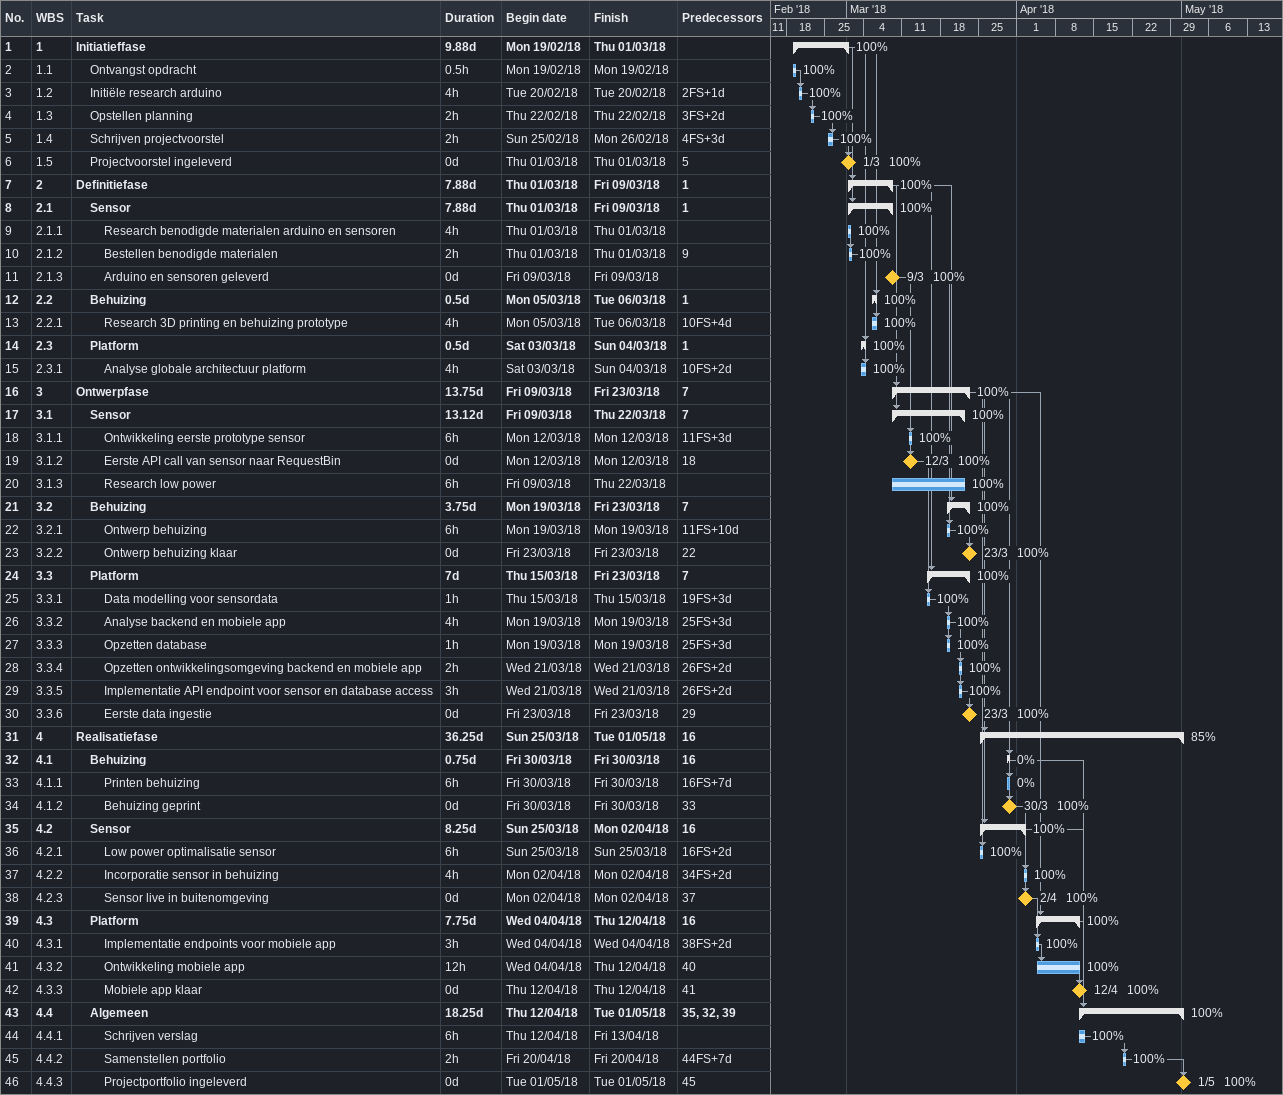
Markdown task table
| ID | WBS | Task | Duration | Start | Finish | Predecessors | % complete |
|---|---|---|---|---|---|---|---|
| 1 | 1 | **Initiatieffase** | 9.88d | 2018-02-19 | 2018-03-01 |  | 100 |
| 2 | 1.1 | Ontvangst opdracht | 0.5h | 2018-02-19 | 2018-02-19 |  | 100 |
| 3 | 1.2 | Initiële research arduino | 4h | 2018-02-20 | 2018-02-20 | 2FS+1d | 100 |
| 4 | 1.3 | Opstellen planning | 2h | 2018-02-22 | 2018-02-22 | 3FS+2d | 100 |
| 5 | 1.4 | Schrijven projectvoorstel | 2h | 2018-02-25 | 2018-02-26 | 4FS+3d | 100 |
| 6 | 1.5 | Projectvoorstel ingeleverd | 0d | 2018-03-01 | 2018-03-01 | 5 | 100 |
| 7 | 2 | **Definitiefase** | 7.88d | 2018-03-01 | 2018-03-09 | 1 | 100 |
| 8 | 2.1 | **Sensor** | 7.88d | 2018-03-01 | 2018-03-09 | 1 | 100 |
| 9 | 2.1.1 | Research benodigde materialen arduino en sensoren | 4h | 2018-03-01 | 2018-03-01 |  | 100 |
| 10 | 2.1.2 | Bestellen benodigde materialen | 2h | 2018-03-01 | 2018-03-01 | 9 | 100 |
| 11 | 2.1.3 | Arduino en sensoren geleverd | 0d | 2018-03-09 | 2018-03-09 |  | 100 |
| 12 | 2.2 | **Behuizing** | 0.5d | 2018-03-05 | 2018-03-06 | 1 | 100 |
| 13 | 2.2.1 | Research 3D printing en behuizing prototype | 4h | 2018-03-05 | 2018-03-06 | 10FS+4d | 100 |
| 14 | 2.3 | **Platform** | 0.5d | 2018-03-03 | 2018-03-04 | 1 | 100 |
| 15 | 2.3.1 | Analyse globale architectuur platform | 4h | 2018-03-03 | 2018-03-04 | 10FS+2d | 100 |
| 16 | 3 | **Ontwerpfase** | 13.75d | 2018-03-09 | 2018-03-23 | 7 | 100 |
| 17 | 3.1 | **Sensor** | 13.12d | 2018-03-09 | 2018-03-22 | 7 | 100 |
| 18 | 3.1.1 | Ontwikkeling eerste prototype sensor | 6h | 2018-03-12 | 2018-03-12 | 11FS+3d | 100 |
| 19 | 3.1.2 | Eerste API call van sensor naar RequestBin | 0d | 2018-03-12 | 2018-03-12 | 18 | 100 |
| 20 | 3.1.3 | Research low power | 6h | 2018-03-09 | 2018-03-22 |  | 100 |
| 21 | 3.2 | **Behuizing** | 3.75d | 2018-03-19 | 2018-03-23 | 7 | 100 |
| 22 | 3.2.1 | Ontwerp behuizing | 6h | 2018-03-19 | 2018-03-19 | 11FS+10d | 100 |
| 23 | 3.2.2 | Ontwerp behuizing klaar | 0d | 2018-03-23 | 2018-03-23 | 22 | 100 |
| 24 | 3.3 | **Platform** | 7d | 2018-03-15 | 2018-03-23 | 7 | 100 |
| 25 | 3.3.1 | Data modelling voor sensordata | 1h | 2018-03-15 | 2018-03-15 | 19FS+3d | 100 |
| 26 | 3.3.2 | Analyse backend en mobiele app | 4h | 2018-03-19 | 2018-03-19 | 25FS+3d | 100 |
| 27 | 3.3.3 | Opzetten database | 1h | 2018-03-19 | 2018-03-19 | 25FS+3d | 100 |
| 28 | 3.3.4 | Opzetten ontwikkelingsomgeving backend en mobiele app | 2h | 2018-03-21 | 2018-03-21 | 26FS+2d | 100 |
| 29 | 3.3.5 | Implementatie API endpoint voor sensor en database access | 3h | 2018-03-21 | 2018-03-21 | 26FS+2d | 100 |
| 30 | 3.3.6 | Eerste data ingestie | 0d | 2018-03-23 | 2018-03-23 | 29 | 100 |
| 31 | 4 | **Realisatiefase** | 36.25d | 2018-03-25 | 2018-05-01 | 16 | 85 |
| 32 | 4.1 | **Behuizing** | 0.75d | 2018-03-30 | 2018-03-30 | 16 | 0 |
| 33 | 4.1.1 | Printen behuizing | 6h | 2018-03-30 | 2018-03-30 | 16FS+7d | 0 |
| 34 | 4.1.2 | Behuizing geprint | 0d | 2018-03-30 | 2018-03-30 | 33 | 100 |
| 35 | 4.2 | **Sensor** | 8.25d | 2018-03-25 | 2018-04-02 | 16 | 100 |
| 36 | 4.2.1 | Low power optimalisatie sensor | 6h | 2018-03-25 | 2018-03-25 | 16FS+2d | 100 |
| 37 | 4.2.2 | Incorporatie sensor in behuizing | 4h | 2018-04-02 | 2018-04-02 | 34FS+2d | 100 |
| 38 | 4.2.3 | Sensor live in buitenomgeving | 0d | 2018-04-02 | 2018-04-02 | 37 | 100 |
| 39 | 4.3 | **Platform** | 7.75d | 2018-04-04 | 2018-04-12 | 16 | 100 |
| 40 | 4.3.1 | Implementatie endpoints voor mobiele app | 3h | 2018-04-04 | 2018-04-04 | 38FS+2d | 100 |
| 41 | 4.3.2 | Ontwikkeling mobiele app | 12h | 2018-04-04 | 2018-04-12 | 40 | 100 |
| 42 | 4.3.3 | Mobiele app klaar | 0d | 2018-04-12 | 2018-04-12 | 41 | 100 |
| 43 | 4.4 | **Algemeen** | 18.25d | 2018-04-12 | 2018-05-01 | 35, 32, 39 | 100 |
| 44 | 4.4.1 | Schrijven verslag | 6h | 2018-04-12 | 2018-04-13 |  | 100 |
| 45 | 4.4.2 | Samenstellen portfolio | 2h | 2018-04-20 | 2018-04-20 | 44FS+7d | 100 |
| 46 | 4.4.3 | Projectportfolio ingeleverd | 0d | 2018-05-01 | 2018-05-01 | 45 | 100 |
